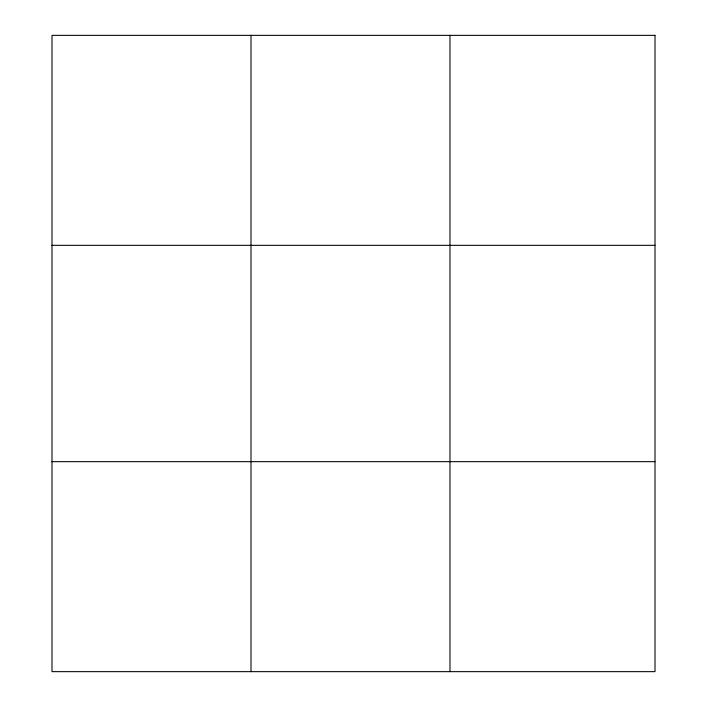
<?xml version="1.0" encoding="UTF-8"?>
<svg xmlns="http://www.w3.org/2000/svg" width="707" height="707" viewBox="0 0 707 707"><rect width="100%" height="100%" fill="white"/><g stroke="black" fill="none" stroke-linecap="round" stroke-linejoin="round"><path stroke-width="1.06" d="M250.994 671.65L250.994 35.35M449.979 671.65L449.979 35.35M52 245.329L655 245.329M52 461.671L655 461.671M655 35.35L655 671.65L52 671.65L52 35.35L655 35.35"/></g></svg>
